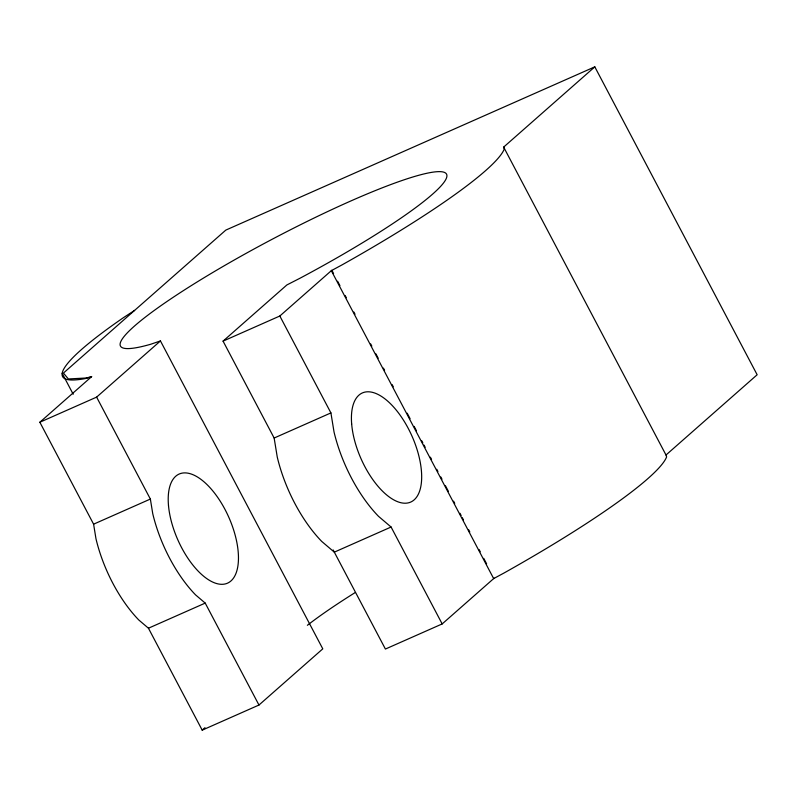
<?xml version="1.0" encoding="UTF-8"?>
<svg xmlns="http://www.w3.org/2000/svg" width="797" height="797" viewBox="0 0 797 797"><rect width="100%" height="100%" fill="white"/><g stroke="black" fill="none" stroke-linecap="round" stroke-linejoin="round"><path stroke-width="1.2" d="M333.156 549.95L385.409 649.047L442.176 623.931L391.088 527.026L334.312 552.142L321.719 541.422A96.118 44.891 66.1 0 1 277.266 457.109L274.148 438.031L223.06 341.126L286.89 284.937L299.981 278.243A184.286 23.731 -27.8 0 0 440.741 171.674A184.286 23.731 -27.8 0 0 212.44 272.684A184.286 23.731 -27.8 0 0 150.962 344.174L160.446 340.927L322.785 648.848L258.965 705.036L202.199 730.152L148.451 628.215L138.808 620.006A92.591 43.247 66.1 0 1 95.979 538.782L93.598 524.177L39.85 422.241L91.745 376.543L86.405 377.987L68.363 378.964L63.431 373.066L225.82 230.094L594.801 66.848L757.15 374.759L666.003 455.007L666.611 456.88A249.73 32.159 -27.8 0 1 504.122 572.953L493.662 578.592L331.323 270.681L341.774 265.032A249.73 32.159 -27.8 0 0 504.262 148.969L503.654 147.096L594.801 66.848M39.85 422.241L96.616 397.125L160.446 340.927M223.06 341.126L279.827 316.01L331.821 270.243M202.199 730.152L204.998 727.681M442.176 623.931L494.17 578.154M134.613 310.392L123.595 317.555A249.73 32.159 -27.8 0 0 85.478 378.545L91.247 376.981M274.148 438.031L330.914 412.916L279.827 316.01M93.598 524.177L150.364 499.061L96.616 397.125M148.451 628.215L205.218 603.1L258.965 705.036M391.088 527.026L378.485 516.307A96.118 44.891 66.1 0 1 334.033 431.994L330.914 412.916M205.218 603.1L195.574 594.891A92.591 43.247 66.1 0 1 152.745 513.667L150.364 499.061M503.654 147.096L666.003 455.007M332.399 271.339L333.564 273.54M337.619 281.231L339.94 285.635M345.161 295.528L346.316 297.729M353.858 312.025L355.014 314.227M370.665 343.915L371.83 346.117M375.885 353.818L378.206 358.212M383.427 368.114L384.582 370.306M392.124 384.602L393.28 386.804M407.197 413.195L410.096 418.694M414.151 426.395L416.472 430.798M421.693 440.691L422.848 442.893M424.014 445.095L425.17 447.286M430.39 457.189L431.546 459.391M436.766 469.284L437.922 471.485M440.821 476.985L441.986 479.186M445.463 485.781L448.362 491.281M453.583 501.174L454.738 503.375M459.959 513.268L461.114 515.47M462.28 517.671L463.436 519.873M468.656 529.766L469.812 531.968M479.097 549.561L480.252 551.763M483.729 558.358L486.628 563.858M62.186 373.345L73.194 394.246M307.363 625.306A184.286 23.731 -27.8 0 1 355.163 592.569M168.456 505.099A59.675 27.875 66.1 0 0 224.365 584.111A59.675 27.875 66.1 0 0 217.143 496.601A59.675 27.875 66.1 0 0 168.456 505.099M351.666 423.994A59.675 27.875 66.1 0 0 407.576 503.007A59.675 27.875 66.1 0 0 400.353 415.496A59.675 27.875 66.1 0 0 351.666 423.994"/></g></svg>
